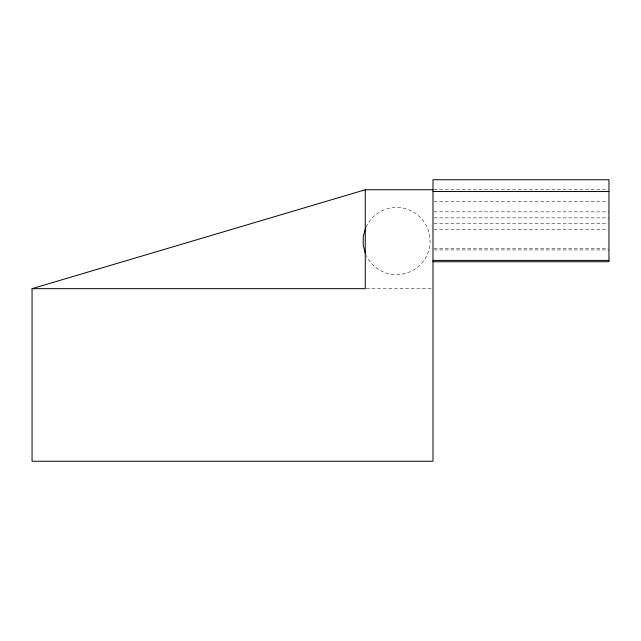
<?xml version="1.0" encoding="UTF-8"?>
<svg xmlns="http://www.w3.org/2000/svg" width="641" height="641" viewBox="0 0 641 641"><rect width="100%" height="100%" fill="white"/><g stroke="black" fill="none" stroke-linecap="round" stroke-linejoin="round"><path stroke-width="0.48" stroke-dasharray="3.21 2.4" d="M433.989 189.752L607.948 189.752M433.989 201.53L607.948 201.53M433.989 211.834L608.95 211.834M433.989 217.868L608.95 217.868M433.989 223.613L607.948 223.613M433.989 229.646L607.948 229.646M433.989 248.612L607.948 248.612M433.989 249.95L608.95 249.95M366.259 288.658L431.986 288.658M366.027 227.042A33.556 33.556 0 0 1 417.195 214.655A33.556 33.556 0 0 1 417.443 267.305A33.556 33.556 0 0 1 366.155 255.39"/><path stroke-width="0.96" d="M365.634 227.932L363.279 236.369L363.191 245.126L365.378 253.612M432.987 261.728L608.95 261.728L608.95 179.752L432.987 179.752L432.987 461.248L32.05 461.248L32.05 288.658L365.266 189.752L432.987 189.752M432.987 191.531L608.95 191.531M432.987 260.39L608.95 260.39M32.05 288.658L365.266 288.658L365.266 189.752"/></g></svg>
